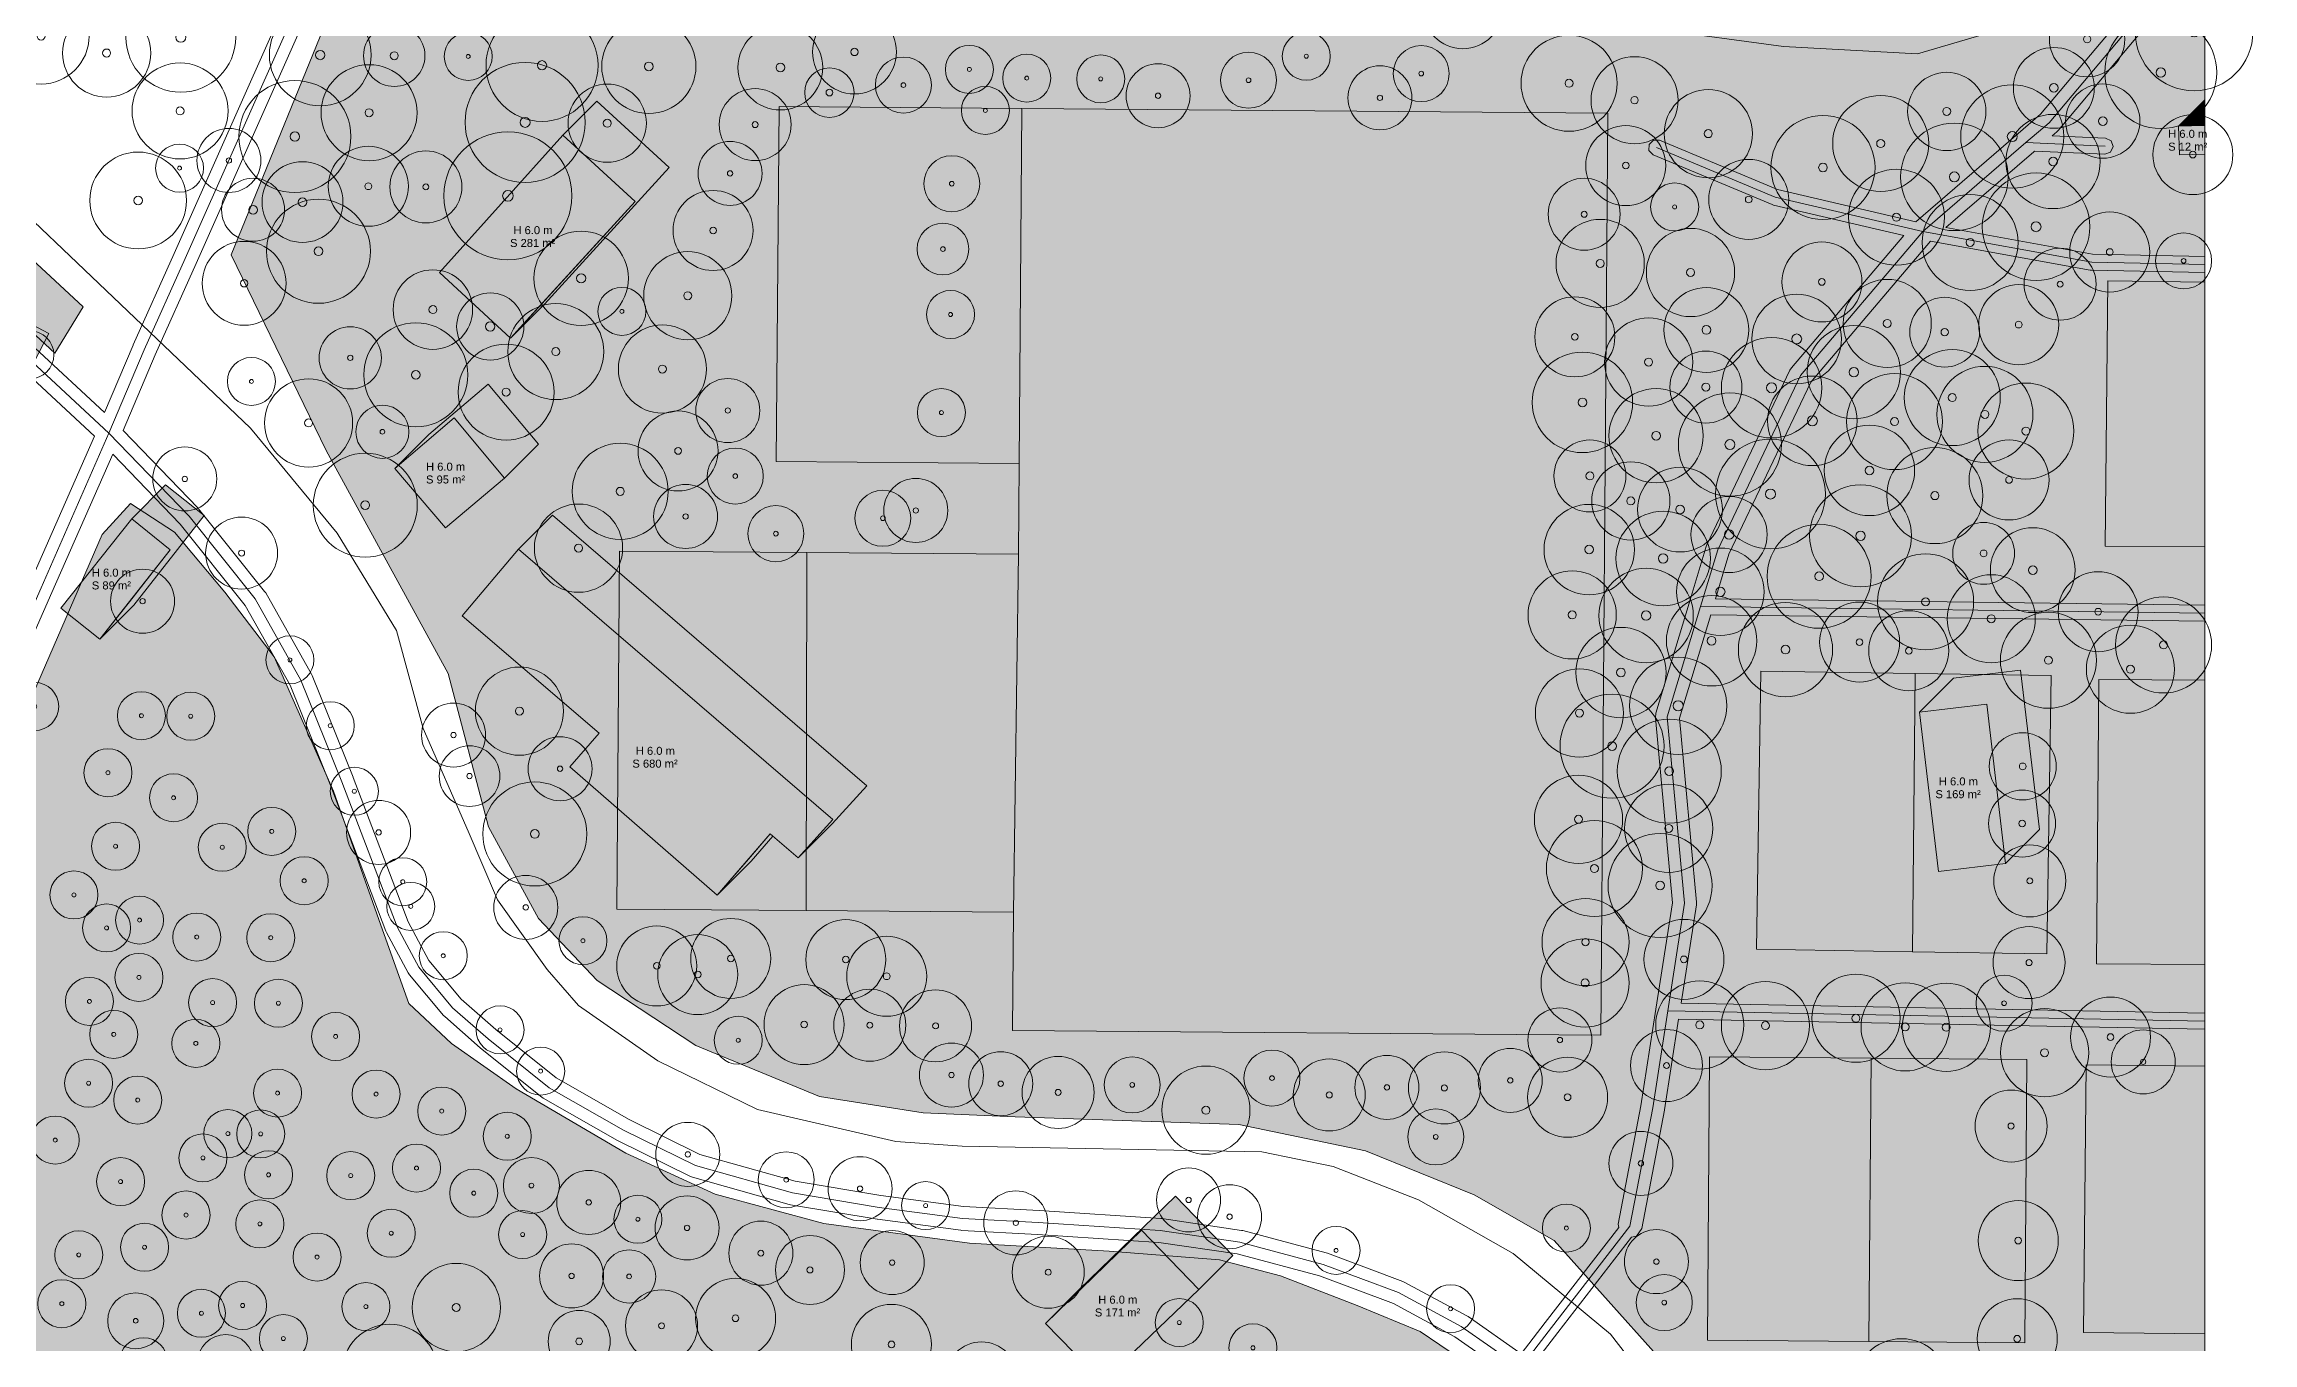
# Model space of a CAD drawing. Header units: metres. Extents: x -6 to 971, y -3 to 1031.
# Drawn here: x 694.7 to 970.8, y 465.8 to 628.1 of the extents above; entities that cross this region are included whole.
import ezdxf

# ---------------------------------------------------------------- set-up
doc = ezdxf.new("R2010")
doc.units = ezdxf.units.M
doc.header["$MEASUREMENT"] = 0
for name, color, linetype, lineweight, true_color in [('TPX_BUILDING_AREAS_TEXT', 7, 'CONTINUOUS', 0, 0x000000), ('TPX_BUILDING_HEIGHTS_TEXT', 7, 'CONTINUOUS', 0, 0x000000), ('TPX_BUILDINGS', 7, 'CONTINUOUS', 0, 0x000000), ('TPX_BUILDINGS_HATCH', 7, 'CONTINUOUS', 0, 0xf0f0f0), ('TPX_BUILDINGS_SHADOWS_HATCH', 7, 'CONTINUOUS', 0, 0x000000), ('TPX_BUILDINGS_SHADOWS_OUTLINES', 7, 'CONTINUOUS', 0, 0x000000), ('TPX_FRAME_PROJECT', 7, 'CONTINUOUS', 0, 0x000000), ('TPX_ROADS_AXES', 7, 'CONTINUOUS', 0, 0x323232), ('TPX_ROADS_CONTOURS', 7, 'CONTINUOUS', 0, 0x646464), ('TPX_VEGETATION_GREEN_SPACES', 7, 'CONTINUOUS', 0, 0x58ba48), ('TPX_VEGETATION_GREEN_SPACES_HATCH', 7, 'CONTINUOUS', 0, 0x58ba48), ('TPX_VEGETATION_TREES_INDIVIDUAL', 7, 'CONTINUOUS', 0, 0x136734), ('TPX_WATERWAYS', 7, 'CONTINUOUS', 0, 0x7aafdf)]:
    doc.layers.add(name, color=color, linetype=linetype, lineweight=lineweight, true_color=true_color)
doc.styles.add('TPX_TEXTE', font='arial.ttf')

# ---------------------------------------------------------------- blocks, each defined once
blk = doc.blocks.new('TREETR004_CR045')
at = {"layer": 'TPX_VEGETATION_TREES_INDIVIDUAL'}
for radius in [4.5, 0.375]:
    blk.add_circle((0, 0, 0.04), radius, dxfattribs=at)
blk = doc.blocks.new('TREETR006_CR069')
at = {"layer": 'TPX_VEGETATION_TREES_INDIVIDUAL'}
for radius in [6.86, 0.625]:
    blk.add_circle((0, 0, 0.04), radius, dxfattribs=at)
blk = doc.blocks.new('TREETR004_CR050')
at = {"layer": 'TPX_VEGETATION_TREES_INDIVIDUAL'}
for radius in [5, 0.417]:
    blk.add_circle((0, 0, 0.04), radius, dxfattribs=at)
blk = doc.blocks.new('TREETR003_CR040')
at = {"layer": 'TPX_VEGETATION_TREES_INDIVIDUAL'}
for radius in [4, 0.333]:
    blk.add_circle((0, 0, 0.04), radius, dxfattribs=at)
blk = doc.blocks.new('TREETR004_CR031')
at = {"layer": 'TPX_VEGETATION_TREES_INDIVIDUAL'}
for radius in [3.09, 0.417]:
    blk.add_circle((0, 0, 0.04), radius, dxfattribs=at)
blk = doc.blocks.new('TREETR003_CR038')
at = {"layer": 'TPX_VEGETATION_TREES_INDIVIDUAL'}
for radius in [3.79, 0.333]:
    blk.add_circle((0, 0, 0.04), radius, dxfattribs=at)
blk = doc.blocks.new('TREETR005_CR044')
at = {"layer": 'TPX_VEGETATION_TREES_INDIVIDUAL'}
for radius in [4.36, 0.458]:
    blk.add_circle((0, 0, 0.04), radius, dxfattribs=at)
blk = doc.blocks.new('TREETR005_CR059')
at = {"layer": 'TPX_VEGETATION_TREES_INDIVIDUAL'}
for radius in [5.89, 0.542]:
    blk.add_circle((0, 0, 0.04), radius, dxfattribs=at)
blk = doc.blocks.new('TREETR005_CR053')
at = {"layer": 'TPX_VEGETATION_TREES_INDIVIDUAL'}
for radius in [5.3, 0.542]:
    blk.add_circle((0, 0, 0.04), radius, dxfattribs=at)
blk = doc.blocks.new('TREETR005_CR050')
at = {"layer": 'TPX_VEGETATION_TREES_INDIVIDUAL'}
for radius in [4.97, 0.5]:
    blk.add_circle((0, 0, 0.04), radius, dxfattribs=at)
blk = doc.blocks.new('TREETR005_CR054')
at = {"layer": 'TPX_VEGETATION_TREES_INDIVIDUAL'}
for radius in [5.44, 0.458]:
    blk.add_circle((0, 0, 0.04), radius, dxfattribs=at)
blk = doc.blocks.new('TREETR006_CR055')
at = {"layer": 'TPX_VEGETATION_TREES_INDIVIDUAL'}
for radius in [5.46, 0.583]:
    blk.add_circle((0, 0, 0.04), radius, dxfattribs=at)
blk = doc.blocks.new('TREETR004_CR042')
at = {"layer": 'TPX_VEGETATION_TREES_INDIVIDUAL'}
for radius in [4.19, 0.417]:
    blk.add_circle((0, 0, 0.04), radius, dxfattribs=at)
blk = doc.blocks.new('TREETR006_CR063')
at = {"layer": 'TPX_VEGETATION_TREES_INDIVIDUAL'}
for radius in [6.27, 0.625]:
    blk.add_circle((0, 0, 0.04), radius, dxfattribs=at)
blk = doc.blocks.new('TREETR007_CR080')
at = {"layer": 'TPX_VEGETATION_TREES_INDIVIDUAL'}
for radius in [8, 0.667]:
    blk.add_circle((0, 0, 0.04), radius, dxfattribs=at)
blk = doc.blocks.new('TREETR003_CR035')
at = {"layer": 'TPX_VEGETATION_TREES_INDIVIDUAL'}
for radius in [3.5, 0.292]:
    blk.add_circle((0, 0, 0.04), radius, dxfattribs=at)
blk = doc.blocks.new('TREETR006_CR070')
at = {"layer": 'TPX_VEGETATION_TREES_INDIVIDUAL'}
for radius in [7, 0.583]:
    blk.add_circle((0, 0, 0.04), radius, dxfattribs=at)
blk = doc.blocks.new('TREETR006_CR065')
at = {"layer": 'TPX_VEGETATION_TREES_INDIVIDUAL'}
for radius in [6.45, 0.625]:
    blk.add_circle((0, 0, 0.04), radius, dxfattribs=at)
blk = doc.blocks.new('TREETR005_CR039')
at = {"layer": 'TPX_VEGETATION_TREES_INDIVIDUAL'}
for radius in [3.94, 0.542]:
    blk.add_circle((0, 0, 0.04), radius, dxfattribs=at)
blk = doc.blocks.new('TREETR005_CR052')
at = {"layer": 'TPX_VEGETATION_TREES_INDIVIDUAL'}
for radius in [5.24, 0.458]:
    blk.add_circle((0, 0, 0.04), radius, dxfattribs=at)
blk = doc.blocks.new('TREETR004_CR040')
at = {"layer": 'TPX_VEGETATION_TREES_INDIVIDUAL'}
for radius in [4, 0.375]:
    blk.add_circle((0, 0, 0.04), radius, dxfattribs=at)
blk = doc.blocks.new('TREETR006_CR048')
at = {"layer": 'TPX_VEGETATION_TREES_INDIVIDUAL'}
for radius in [4.76, 0.583]:
    blk.add_circle((0, 0, 0.04), radius, dxfattribs=at)
blk = doc.blocks.new('TREETR005_CR065')
at = {"layer": 'TPX_VEGETATION_TREES_INDIVIDUAL'}
for radius in [6.5, 0.542]:
    blk.add_circle((0, 0, 0.04), radius, dxfattribs=at)
blk = doc.blocks.new('TREETR003_CR032')
at = {"layer": 'TPX_VEGETATION_TREES_INDIVIDUAL'}
for radius in [3.23, 0.292]:
    blk.add_circle((0, 0, 0.04), radius, dxfattribs=at)
blk = doc.blocks.new('TREETR003_CR039')
at = {"layer": 'TPX_VEGETATION_TREES_INDIVIDUAL'}
for radius in [3.89, 0.333]:
    blk.add_circle((0, 0, 0.04), radius, dxfattribs=at)
blk = doc.blocks.new('TREETR005_CR051')
at = {"layer": 'TPX_VEGETATION_TREES_INDIVIDUAL'}
for radius in [5.05, 0.542]:
    blk.add_circle((0, 0, 0.04), radius, dxfattribs=at)
blk = doc.blocks.new('TREETR004_CR039')
at = {"layer": 'TPX_VEGETATION_TREES_INDIVIDUAL'}
for radius in [3.87, 0.417]:
    blk.add_circle((0, 0, 0.04), radius, dxfattribs=at)
blk = doc.blocks.new('TREETR006_CR059')
at = {"layer": 'TPX_VEGETATION_TREES_INDIVIDUAL'}
for radius in [5.9, 0.583]:
    blk.add_circle((0, 0, 0.04), radius, dxfattribs=at)
blk = doc.blocks.new('TREETR005_CR063')
at = {"layer": 'TPX_VEGETATION_TREES_INDIVIDUAL'}
for radius in [6.28, 0.542]:
    blk.add_circle((0, 0, 0.04), radius, dxfattribs=at)
blk = doc.blocks.new('TREETR006_CR064')
at = {"layer": 'TPX_VEGETATION_TREES_INDIVIDUAL'}
for radius in [6.36, 0.583]:
    blk.add_circle((0, 0, 0.04), radius, dxfattribs=at)
blk = doc.blocks.new('TREETR005_CR060')
at = {"layer": 'TPX_VEGETATION_TREES_INDIVIDUAL'}
for radius in [6, 0.5]:
    blk.add_circle((0, 0, 0.04), radius, dxfattribs=at)
blk = doc.blocks.new('TREETR005_CR057')
at = {"layer": 'TPX_VEGETATION_TREES_INDIVIDUAL'}
for radius in [5.65, 0.542]:
    blk.add_circle((0, 0, 0.04), radius, dxfattribs=at)
blk = doc.blocks.new('TREETR003_CR030')
at = {"layer": 'TPX_VEGETATION_TREES_INDIVIDUAL'}
for radius in [3, 0.25]:
    blk.add_circle((0, 0, 0.04), radius, dxfattribs=at)
blk = doc.blocks.new('TREETR006_CR067')
at = {"layer": 'TPX_VEGETATION_TREES_INDIVIDUAL'}
for radius in [6.72, 0.625]:
    blk.add_circle((0, 0, 0.04), radius, dxfattribs=at)
blk = doc.blocks.new('TREETR005_CR055')
at = {"layer": 'TPX_VEGETATION_TREES_INDIVIDUAL'}
for radius in [5.51, 0.5]:
    blk.add_circle((0, 0, 0.04), radius, dxfattribs=at)
blk = doc.blocks.new('TREETR005_CR046')
at = {"layer": 'TPX_VEGETATION_TREES_INDIVIDUAL'}
for radius in [4.64, 0.542]:
    blk.add_circle((0, 0, 0.04), radius, dxfattribs=at)
blk = doc.blocks.new('TREETR006_CR074')
at = {"layer": 'TPX_VEGETATION_TREES_INDIVIDUAL'}
for radius in [7.35, 0.625]:
    blk.add_circle((0, 0, 0.04), radius, dxfattribs=at)
blk = doc.blocks.new('TREETR005_CR038')
at = {"layer": 'TPX_VEGETATION_TREES_INDIVIDUAL'}
for radius in [3.84, 0.5]:
    blk.add_circle((0, 0, 0.04), radius, dxfattribs=at)
blk = doc.blocks.new('TREETR003_CR033')
at = {"layer": 'TPX_VEGETATION_TREES_INDIVIDUAL'}
for radius in [3.32, 0.292]:
    blk.add_circle((0, 0, 0.04), radius, dxfattribs=at)
blk = doc.blocks.new('TREETR006_CR056')
at = {"layer": 'TPX_VEGETATION_TREES_INDIVIDUAL'}
for radius in [5.6, 0.625]:
    blk.add_circle((0, 0, 0.04), radius, dxfattribs=at)
blk = doc.blocks.new('TREETR005_CR045')
at = {"layer": 'TPX_VEGETATION_TREES_INDIVIDUAL'}
for radius in [4.5, 0.5]:
    blk.add_circle((0, 0, 0.04), radius, dxfattribs=at)
blk = doc.blocks.new('TREETR006_CR042')
at = {"layer": 'TPX_VEGETATION_TREES_INDIVIDUAL'}
for radius in [4.2, 0.583]:
    blk.add_circle((0, 0, 0.04), radius, dxfattribs=at)
blk = doc.blocks.new('TREETR006_CR058')
at = {"layer": 'TPX_VEGETATION_TREES_INDIVIDUAL'}
for radius in [5.83, 0.583]:
    blk.add_circle((0, 0, 0.04), radius, dxfattribs=at)
blk = doc.blocks.new('TREETR006_CR061')
at = {"layer": 'TPX_VEGETATION_TREES_INDIVIDUAL'}
for radius in [6.07, 0.625]:
    blk.add_circle((0, 0, 0.04), radius, dxfattribs=at)
blk = doc.blocks.new('TREETR006_CR075')
at = {"layer": 'TPX_VEGETATION_TREES_INDIVIDUAL'}
for radius in [7.5, 0.625]:
    blk.add_circle((0, 0, 0.04), radius, dxfattribs=at)
blk = doc.blocks.new('TREETR004_CR043')
at = {"layer": 'TPX_VEGETATION_TREES_INDIVIDUAL'}
for radius in [4.3, 0.375]:
    blk.add_circle((0, 0, 0.04), radius, dxfattribs=at)
blk = doc.blocks.new('TREETR005_CR047')
at = {"layer": 'TPX_VEGETATION_TREES_INDIVIDUAL'}
for radius in [4.71, 0.458]:
    blk.add_circle((0, 0, 0.04), radius, dxfattribs=at)
blk = doc.blocks.new('TREETR005_CR061')
at = {"layer": 'TPX_VEGETATION_TREES_INDIVIDUAL'}
for radius in [6.05, 0.542]:
    blk.add_circle((0, 0, 0.04), radius, dxfattribs=at)
blk = doc.blocks.new('TREETR005_CR049')
at = {"layer": 'TPX_VEGETATION_TREES_INDIVIDUAL'}
for radius in [4.89, 0.5]:
    blk.add_circle((0, 0, 0.04), radius, dxfattribs=at)

msp = doc.modelspace()

# ---------------------------------------------------------------- hatches: boundary and pattern name
at = {"layer": 'TPX_BUILDINGS_HATCH'}
for points in [[(759.52, 616.74), (744.12, 599.54), (752.99, 591.36), (768.59, 608.45), (759.52, 616.74)], [(964.78, 617.92), (961.48, 617.83), (961.58, 614.25), (964.78, 614.33), (964.78, 617.92)], [(745.95, 581.38), (738.55, 575.05), (744.87, 567.64), (752.26, 573.86), (745.95, 581.38)], [(705.64, 568.79), (696.77, 557.59), (701.68, 553.72), (710.46, 564.92), (705.64, 568.79)], [(753.98, 565), (746.95, 556.67), (764.06, 541.98), (760.4, 537.77), (778.82, 521.74), (785.46, 529.39), (788.95, 526.41), (793.29, 531.18), (753.98, 565)], [(937.5, 545.62), (929.12, 544.62), (931.48, 524.71), (939.86, 525.71), (937.5, 545.62)], [(831.85, 479.88), (819.84, 468.23), (827, 460.93), (839.01, 472.48), (831.85, 479.88)]]:
    msp.add_hatch(color=256, dxfattribs=at).paths.add_polyline_path(points)
at = {"layer": 'TPX_BUILDINGS_SHADOWS_HATCH'}
for points in [[(757.03, 595.79), (752.99, 591.36), (757.23, 595.61), (772.83, 612.69), (763.76, 620.98), (759.52, 616.74), (768.59, 608.45), (757.03, 595.79)], [(964.78, 621.14), (961.48, 617.83), (964.78, 617.92), (964.78, 621.14)], [(688.95, 595.27), (684.7, 591.03), (691.06, 587.71), (684.75, 575.63), (688.99, 579.87), (695.3, 591.95), (688.95, 595.27)], [(742.8, 579.3), (738.55, 575.05), (745.95, 581.38), (752.26, 573.86), (756.5, 578.1), (750.19, 585.62), (742.8, 579.3)], [(705.36, 558.41), (701.68, 553.72), (705.93, 557.97), (714.71, 569.17), (709.88, 573.04), (705.64, 568.79), (710.46, 564.92), (705.36, 558.41)], [(758.23, 569.24), (753.98, 565), (793.29, 531.18), (788.95, 526.41), (793.19, 530.66), (797.53, 535.42), (758.23, 569.24)], [(933.36, 548.86), (929.12, 544.62), (937.5, 545.62), (939.86, 525.71), (944.11, 529.95), (941.74, 549.86), (933.36, 548.86)], [(782.74, 526.26), (778.82, 521.74), (783.06, 525.99), (785.78, 529.12), (785.46, 529.39), (782.74, 526.26)], [(824.08, 472.47), (819.84, 468.23), (831.85, 479.88), (839.01, 472.48), (843.26, 476.72), (836.09, 484.13), (824.08, 472.47)]]:
    msp.add_hatch(color=256, dxfattribs=at).paths.add_polyline_path(points)
at = {"layer": 'TPX_VEGETATION_GREEN_SPACES_HATCH'}
h = msp.add_hatch(color=256, dxfattribs=at)
h.paths.add_polyline_path([(800.84, 804.75), (718.07, 601.77), (729.94, 577.31), (745.19, 549.45), (750.25, 530.28), (756.51, 518.82), (763.82, 511.06), (776.15, 502.97), (791.61, 496.59), (804.59, 494.54), (816.07, 494.02), (844.04, 493.08), (859.86, 489.78), (873.46, 484.31), (883.43, 478.59), (902.97, 456.75), (909.21, 445.14), (912.43, 435.93), (918.11, 411.61), (930.15, 391.51), (964.78, 393.09), (964.78, 402.06), (953.42, 401.99), (935.38, 401.89), (935.3, 414.92), (954.13, 415.02), (964.78, 415.07), (964.78, 439.71), (963.21, 439.73), (944.43, 439.97), (924.44, 440.23), (924.6, 452.73), (944.17, 452.48), (962.75, 452.25), (964.78, 452.22), (964.78, 466.93), (949.61, 467.07), (949.93, 500.54), (964.78, 500.39), (964.78, 513.06), (951.24, 513.16), (951.5, 548.71), (964.78, 548.61), (964.78, 565.3), (952.32, 565.37), (952.64, 598.52), (964.78, 598.36), (964.78, 656.57), (964.48, 650.55), (956.99, 640.17), (942.89, 631.01), (928.84, 626.88), (912.11, 627.81), (896.07, 629.96), (880.74, 638.16), (872.23, 649.11), (867.7, 664.25), (867.9, 767.26), (873.35, 766.63), (873.52, 784.63), (880.53, 785.73), (884.63, 790.33), (887.93, 794.4), (892.34, 797.56), (898.83, 801.71), (907.78, 805.84), (917.21, 807.56), (927.3, 807.93), (935.4, 805.67), (942.14, 802.09), (947.66, 798.01), (951.84, 793.96), (959.53, 784.2), (964.78, 774.65), (964.78, 969.11), (960.99, 972.53), (961.92, 1022.85), (957.31, 1022.85), (957.38, 1017.67), (941.38, 1009.21), (934.59, 1022.85), (929, 1022.85), (935.19, 1005.95), (942.71, 991.99), (951.99, 967.87), (957.82, 952.7), (961.54, 931.83), (962.35, 921.42), (963.65, 904.63), (961.28, 876.48), (960.03, 861.11), (959.45, 842.38), (958.53, 812.41), (800.84, 804.75)])
h.paths.add_polyline_path([(766.29, 519.99), (766.63, 564.73), (790.02, 564.55), (816.47, 564.36), (816.56, 575.68), (786.21, 575.92), (786.55, 620.29), (816.91, 620.06), (890.16, 619.49), (889.27, 504.24), (815.75, 504.82), (815.86, 519.61), (789.93, 519.81), (766.29, 519.99)], flags=16)
h.paths.add_polyline_path([(811.67, 672.43), (835.32, 672.46), (860.8, 672.5), (860.87, 630.36), (835.81, 630.32), (811.74, 630.27), (811.67, 672.43)], flags=16)
h.paths.add_polyline_path([(833.74, 723.22), (858.8, 723.31), (858.96, 686.05), (833.89, 685.96), (833.74, 723.22)], flags=16)
h.paths.add_polyline_path([(902.59, 466.12), (902.86, 501.53), (923.06, 501.37), (942.53, 501.22), (942.25, 465.8), (922.79, 465.95), (902.59, 466.12)], flags=16)
h.paths.add_polyline_path([(908.74, 514.98), (909.29, 549.74), (928.56, 549.45), (945.55, 549.19), (945.01, 514.41), (928.23, 514.67), (908.74, 514.98)], flags=16)
for points in [[(505.86, 875.32), (502.44, 869.2), (578.03, 809.79), (598.83, 793.17), (606.42, 785.57), (611.99, 777.6), (614.71, 771.09), (616.02, 764.07), (617.87, 746.15), (619, 733.85), (621.69, 727.39), (641.23, 689), (644.79, 678.68), (646.1, 671.83), (646.32, 665.83), (645.79, 657.94), (645.68, 648.08), (646.26, 642.78), (650.77, 635.68), (656.75, 627.15), (673.25, 610.65), (696.04, 589.47), (699.57, 595.26), (680.37, 613.07), (665.1, 628.96), (657.77, 642.98), (654.2, 653.33), (655.14, 667.5), (658.41, 677.65), (659.22, 687.25), (659.69, 694.28), (656.94, 704.53), (645.18, 713.21), (633.45, 724.98), (627.09, 740.16), (624.22, 756.17), (621.5, 773.43), (618.47, 783.81), (616.88, 787.36), (613.26, 792.97), (603.21, 802.47), (505.86, 875.32)], [(786.55, 620.29), (786.21, 575.92), (816.56, 575.68), (816.91, 620.06), (786.55, 620.29)], [(815.86, 519.61), (815.75, 504.82), (889.27, 504.24), (890.16, 619.49), (816.91, 620.06), (816.56, 575.68), (816.47, 564.36), (815.86, 519.61)], [(952.64, 598.52), (952.32, 565.37), (964.78, 565.3), (964.78, 598.36), (952.64, 598.52)], [(579.28, 100.82), (560.86, 3.47), (572.24, 0), (835.32, 0), (843.61, 42.18), (866.65, 128.06), (941.82, 330.11), (947.05, 342.39), (930.01, 361.35), (918.49, 376.39), (909.42, 388.64), (902.55, 404.03), (900.29, 414.66), (898.48, 427.53), (895.45, 438.15), (888.23, 449.36), (882.56, 456.1), (874.06, 462.2), (866.7, 467.23), (858.8, 470.47), (849.22, 474.15), (841.61, 476.16), (827.8, 477.23), (810.37, 478.26), (792.15, 480.71), (778.56, 484.36), (767.41, 489.49), (753.68, 497.52), (745.63, 503.22), (740.29, 508.21), (736.78, 517.99), (730.88, 534.74), (723.44, 551.53), (717.3, 559.62), (710.98, 567.1), (705.48, 570.68), (701.95, 566.81), (673.03, 500.26), (637.57, 424.2), (625.09, 399.92), (614.9, 384.61), (600.45, 367.16), (609.32, 365.78), (616.83, 367.92), (623.97, 368.96), (632.4, 363.36), (639.8, 358), (646.74, 357.99), (650.39, 358.16), (648.64, 343.2), (637.44, 318.75), (601, 177.65), (579.28, 100.82)], [(766.63, 564.73), (766.29, 519.99), (789.93, 519.81), (790.02, 564.55), (766.63, 564.73)], [(790.02, 564.55), (789.93, 519.81), (815.86, 519.61), (816.47, 564.36), (790.02, 564.55)], [(909.29, 549.74), (908.74, 514.98), (928.23, 514.67), (928.56, 549.45), (909.29, 549.74)], [(928.56, 549.45), (928.23, 514.67), (945.01, 514.41), (945.55, 549.19), (928.56, 549.45)], [(951.5, 548.71), (951.24, 513.16), (964.78, 513.06), (964.78, 548.61), (951.5, 548.71)], [(902.86, 501.53), (902.59, 466.12), (922.79, 465.95), (923.06, 501.37), (902.86, 501.53)], [(923.06, 501.37), (922.79, 465.95), (942.25, 465.8), (942.53, 501.22), (923.06, 501.37)], [(949.93, 500.54), (949.61, 467.07), (964.78, 466.93), (964.78, 500.39), (949.93, 500.54)]]:
    msp.add_hatch(color=256, dxfattribs=at).paths.add_polyline_path(points)
h = msp.add_hatch(color=256, dxfattribs=at)
h.paths.add_polyline_path([(867.9, 767.26), (867.7, 664.25), (872.23, 649.11), (880.74, 638.16), (896.07, 629.96), (912.11, 627.81), (928.84, 626.88), (942.89, 631.01), (956.99, 640.17), (964.48, 650.55), (964.78, 656.57), (964.78, 774.65), (959.53, 784.2), (951.84, 793.96), (947.66, 798.01), (942.14, 802.09), (935.4, 805.67), (927.3, 807.93), (917.21, 807.56), (907.78, 805.84), (898.83, 801.71), (892.34, 797.56), (887.93, 794.4), (884.63, 790.33), (880.53, 785.73), (873.52, 784.63), (873.35, 766.63), (867.9, 767.26)])
h.paths.add_polyline_path([(883.64, 666.19), (884.53, 759.51), (886.36, 766.83), (953.02, 766.19), (954.71, 759.43), (955.01, 665.21), (953.46, 658.19), (885.91, 657.94), (883.64, 666.19)], flags=16)

# ---------------------------------------------------------------- linework, layer by layer
at = {"layer": 'TPX_BUILDINGS', "elevation": 0.04}
for points in [[(759.52, 616.74), (744.12, 599.54), (752.99, 591.36), (768.59, 608.45)], [(964.78, 617.92), (961.48, 617.83), (961.58, 614.25), (964.78, 614.33)], [(745.95, 581.38), (738.55, 575.05), (744.87, 567.64), (752.26, 573.86)], [(705.64, 568.79), (696.77, 557.59), (701.68, 553.72), (710.46, 564.92)], [(753.98, 565), (746.95, 556.67), (764.06, 541.98), (760.4, 537.77), (778.82, 521.74), (785.46, 529.39), (788.95, 526.41), (793.29, 531.18)], [(937.5, 545.62), (929.12, 544.62), (931.48, 524.71), (939.86, 525.71)], [(831.85, 479.88), (819.84, 468.23), (827, 460.93), (839.01, 472.48)]]:
    msp.add_lwpolyline(points, close=True, dxfattribs=at)
at = {"layer": 'TPX_BUILDINGS_SHADOWS_OUTLINES', "elevation": 0.04}
for points in [[(757.03, 595.79), (752.99, 591.36), (757.23, 595.61), (772.83, 612.69), (763.76, 620.98), (759.52, 616.74), (768.59, 608.45)], [(964.78, 621.14), (961.48, 617.83), (964.78, 617.92)], [(688.95, 595.27), (684.7, 591.03), (691.06, 587.71), (684.75, 575.63), (688.99, 579.87), (695.3, 591.95)], [(742.8, 579.3), (738.55, 575.05), (745.95, 581.38), (752.26, 573.86), (756.5, 578.1), (750.19, 585.62)], [(705.36, 558.41), (701.68, 553.72), (705.93, 557.97), (714.71, 569.17), (709.88, 573.04), (705.64, 568.79), (710.46, 564.92)], [(758.23, 569.24), (753.98, 565), (793.29, 531.18), (788.95, 526.41), (793.19, 530.66), (797.53, 535.42)], [(933.36, 548.86), (929.12, 544.62), (937.5, 545.62), (939.86, 525.71), (944.11, 529.95), (941.74, 549.86)], [(782.74, 526.26), (778.82, 521.74), (783.06, 525.99), (785.78, 529.12), (785.46, 529.39)], [(824.08, 472.47), (819.84, 468.23), (831.85, 479.88), (839.01, 472.48), (843.26, 476.72), (836.09, 484.13)]]:
    msp.add_lwpolyline(points, close=True, dxfattribs=at)
at = {"layer": 'TPX_FRAME_PROJECT', "elevation": 0}
msp.add_lwpolyline([(0, 0), (964.78, 0), (964.78, 1022.85), (0, 1022.85)], close=True, dxfattribs=at)
at = {"layer": 'TPX_ROADS_AXES', "elevation": 0.03}
for points in [[(702.8, 579.49), (707.19, 589.88), (712.32, 601.31), (752.42, 691.47), (800.84, 804.75), (805.89, 832.5), (806.71, 837.57), (807.79, 844.23), (808.68, 855.97), (807.67, 874.84), (805.93, 896.62), (800.57, 920.69), (794.09, 942.73), (781.06, 972.14), (777.26, 980.7)], [(964.78, 641.4), (964.13, 640.68), (945.29, 618.27), (942.4, 615.79), (929.51, 604.68), (914.24, 586.69), (903.88, 564.88), (901.74, 557.8), (897.58, 544.03), (899.73, 520.75), (897.63, 507.27), (895.76, 495.16), (892.91, 480.36)], [(942.4, 615.79), (952.32, 615.35)], [(896.22, 615.18), (911.07, 608.97), (929.51, 604.68), (950.63, 600.83), (964.78, 600.55)], [(702.8, 579.49), (675.06, 605.23)], [(631.1, 419.88), (668.77, 502.04), (694.31, 560.16), (702.8, 579.49)], [(879.23, 462.67), (871.82, 467.84), (863.99, 472.07), (854.57, 475.6), (844.13, 478.37), (834.18, 479.84), (818.96, 480.85), (809.48, 481.35), (799.06, 482.72), (788.24, 484.53), (776.13, 487.94), (767.12, 492.39), (757.83, 497.67), (750.18, 503.79), (745.76, 507.68), (741.52, 512.74), (738.82, 517.79), (731.92, 535.91), (726.8, 548.63), (721.08, 558.77), (712.82, 569.1), (702.8, 579.49)], [(901.74, 557.8), (964.78, 557)], [(897.63, 507.27), (964.78, 505.99)], [(892.91, 480.36), (883.12, 467.71), (879.23, 462.67)]]:
    msp.add_lwpolyline(points, dxfattribs=at)
at = {"layer": 'TPX_ROADS_CONTOURS', "elevation": 0.03}
for points in [[(804.41, 832.76), (799.39, 805.19), (751.05, 692.07), (710.95, 601.92), (705.82, 590.5), (705.81, 590.47), (702.25, 582.05), (676.09, 606.32)], [(962.99, 641.65), (944.22, 619.33), (941.42, 616.92), (928.64, 605.91), (911.37, 609.92), (896.61, 616.11), (895.84, 616.11), (895.3, 615.57), (895.29, 614.8), (895.83, 614.26), (910.68, 608.05), (910.84, 607.99), (927.14, 604.2), (913.1, 587.66), (912.89, 587.34), (902.52, 565.52), (902.44, 565.31), (900.31, 558.24), (896.15, 544.47), (896.09, 543.9), (898.21, 520.79), (896.15, 507.5), (894.28, 495.42), (891.43, 480.64), (891.52, 480.2), (882.33, 468.33), (879.33, 464.44), (872.68, 469.07), (872.54, 469.16), (864.7, 473.39), (864.51, 473.48), (855.1, 477), (854.95, 477.05), (844.52, 479.82), (844.35, 479.85), (834.4, 481.32), (834.28, 481.34), (819.06, 482.35), (809.62, 482.84), (799.28, 484.21), (788.56, 486), (776.67, 489.35), (767.82, 493.72), (758.68, 498.91), (751.14, 504.94), (746.84, 508.73), (742.77, 513.59), (740.19, 518.41), (733.32, 536.45), (733.31, 536.47), (728.2, 549.19), (728.11, 549.37), (722.39, 559.51), (722.25, 559.71), (713.99, 570.04), (713.9, 570.14), (704.57, 579.82), (708.56, 589.28), (713.69, 600.7), (753.79, 690.86)], [(880.98, 463.3), (883.91, 467.1), (893.11, 478.98), (893.75, 479.11), (894.38, 480.07), (897.23, 494.88), (897.24, 494.93), (898.99, 506.24), (964.76, 504.99), (964.78, 505), (964.78, 506.99), (899.3, 508.24), (901.21, 520.52), (901.22, 520.88), (899.1, 543.88), (903, 556.79), (964.77, 556), (964.78, 556), (964.78, 558), (903.61, 558.78), (905.28, 564.34), (915.51, 585.87), (930.47, 603.49), (950.45, 599.85), (950.61, 599.83), (964.76, 599.55), (964.78, 599.56), (964.78, 601.55), (950.73, 601.83), (932.38, 605.17), (943.38, 614.65), (943.48, 614.74), (952.28, 614.35), (952.99, 614.61), (953.32, 615.3), (953.06, 616.02), (952.36, 616.35), (945.69, 616.64), (946.27, 617.14), (946.44, 617.31), (964.78, 639.12)], [(674.04, 604.13), (701, 579.12), (693.29, 561.57)], [(670.14, 501.44), (695.68, 559.55), (703.27, 576.84), (711.69, 568.11), (719.83, 557.93), (725.45, 547.98), (730.52, 535.37), (737.42, 517.26), (737.5, 517.08), (740.2, 512.04), (740.37, 511.78), (744.61, 506.72), (744.77, 506.56), (749.18, 502.67), (749.24, 502.62), (756.9, 496.5), (757.09, 496.36), (766.38, 491.09), (766.45, 491.05), (775.47, 486.6), (775.72, 486.5), (787.83, 483.09), (787.99, 483.05), (798.81, 481.24), (798.86, 481.24), (809.28, 479.86), (809.4, 479.85), (818.87, 479.35), (834.02, 478.35), (843.83, 476.9), (854.11, 474.17), (863.36, 470.71), (871.04, 466.56), (878.37, 461.44)]]:
    msp.add_lwpolyline(points, dxfattribs=at)
at = {"layer": 'TPX_VEGETATION_GREEN_SPACES', "elevation": 0}
for points in [[(958.53, 812.41), (800.84, 804.75), (718.07, 601.77), (729.94, 577.31), (745.19, 549.45), (750.25, 530.28), (756.51, 518.82), (763.82, 511.06), (776.15, 502.97), (791.61, 496.59), (804.59, 494.54), (816.07, 494.02), (844.04, 493.08), (859.86, 489.78), (873.46, 484.31), (883.43, 478.59), (902.97, 456.75)], [(964.78, 452.22), (964.78, 466.93), (949.61, 467.07), (949.93, 500.54), (964.78, 500.39), (964.78, 513.06), (951.24, 513.16), (951.5, 548.71), (964.78, 548.61), (964.78, 565.3), (952.32, 565.37), (952.64, 598.52), (964.78, 598.36), (964.78, 656.57)], [(896.07, 629.96), (912.11, 627.81), (928.84, 626.88), (942.89, 631.01)], [(942.89, 631.01), (928.84, 626.88), (912.11, 627.81), (896.07, 629.96)], [(673.25, 610.65), (696.04, 589.47), (699.57, 595.26), (680.37, 613.07)], [(874.06, 462.2), (866.7, 467.23), (858.8, 470.47), (849.22, 474.15), (841.61, 476.16), (827.8, 477.23), (810.37, 478.26), (792.15, 480.71), (778.56, 484.36), (767.41, 489.49), (753.68, 497.52), (745.63, 503.22), (740.29, 508.21), (736.78, 517.99), (730.88, 534.74), (723.44, 551.53), (717.3, 559.62), (710.98, 567.1), (705.48, 570.68), (701.95, 566.81), (673.03, 500.26), (637.57, 424.2)]]:
    msp.add_lwpolyline(points, dxfattribs=at)
for points in [[(766.29, 519.99), (766.63, 564.73), (790.02, 564.55), (816.47, 564.36), (816.56, 575.68), (786.21, 575.92), (786.55, 620.29), (816.91, 620.06), (890.16, 619.49), (889.27, 504.24), (815.75, 504.82), (815.86, 519.61), (789.93, 519.81)], [(786.55, 620.29), (786.21, 575.92), (816.56, 575.68), (816.91, 620.06)], [(815.86, 519.61), (815.75, 504.82), (889.27, 504.24), (890.16, 619.49), (816.91, 620.06), (816.56, 575.68), (816.47, 564.36)], [(952.64, 598.52), (952.32, 565.37), (964.78, 565.3), (964.78, 598.36)], [(766.63, 564.73), (766.29, 519.99), (789.93, 519.81), (790.02, 564.55)], [(790.02, 564.55), (789.93, 519.81), (815.86, 519.61), (816.47, 564.36)], [(909.29, 549.74), (908.74, 514.98), (928.23, 514.67), (928.56, 549.45)], [(908.74, 514.98), (909.29, 549.74), (928.56, 549.45), (945.55, 549.19), (945.01, 514.41), (928.23, 514.67)], [(928.56, 549.45), (928.23, 514.67), (945.01, 514.41), (945.55, 549.19)], [(951.5, 548.71), (951.24, 513.16), (964.78, 513.06), (964.78, 548.61)], [(902.86, 501.53), (902.59, 466.12), (922.79, 465.95), (923.06, 501.37)], [(902.59, 466.12), (902.86, 501.53), (923.06, 501.37), (942.53, 501.22), (942.25, 465.8), (922.79, 465.95)], [(923.06, 501.37), (922.79, 465.95), (942.25, 465.8), (942.53, 501.22)], [(949.93, 500.54), (949.61, 467.07), (964.78, 466.93), (964.78, 500.39)]]:
    msp.add_lwpolyline(points, close=True, dxfattribs=at)
at = {"layer": 'TPX_WATERWAYS', "elevation": 0.01}
msp.add_lwpolyline([(670.82, 627.44), (720.48, 580.09), (731.33, 566.97), (738.74, 554.83), (742.08, 542.57), (747.71, 529.75), (751.35, 521.17), (757.59, 512.45), (761.5, 507.96), (771.41, 501.05), (783.87, 494.97), (801.14, 490.96), (809.44, 490.37), (846.89, 489.67), (855.8, 487.85), (866.49, 483.68), (878.33, 476.96), (890.48, 466.86), (899.07, 455.78)], dxfattribs=at)

# ---------------------------------------------------------------- block references
at = {"layer": 'TPX_VEGETATION_TREES_INDIVIDUAL'}
for name, p in [('TREETR005_CR060', (694.32, 629.11, 0.04)), ('TREETR006_CR069', (711.78, 628.95, 0.04)), ('TREETR004_CR050', (872.03, 632.53, 0.04)), ('TREETR006_CR074', (963.42, 629.62, 0.04)), ('TREETR005_CR055', (702.51, 626.99, 0.04)), ('TREETR006_CR064', (729.21, 626.74, 0.04)), ('TREETR006_CR070', (756.93, 625.45, 0.04)), ('TREETR005_CR052', (795.98, 627.12, 0.04)), ('TREETR005_CR047', (950.05, 628.72, 0.04)), ('TREETR005_CR038', (738.46, 626.65, 0.04)), ('TREETR003_CR030', (747.7, 626.56, 0.04)), ('TREETR005_CR059', (770.28, 625.32, 0.04)), ('TREETR005_CR053', (786.72, 625.17, 0.04)), ('TREETR003_CR030', (852.46, 626.59, 0.04)), ('TREETR006_CR070', (959.26, 624.55, 0.04)), ('TREETR003_CR030', (810.34, 624.94, 0.04)), ('TREETR003_CR030', (817.52, 623.85, 0.04)), ('TREETR003_CR030', (826.76, 623.76, 0.04)), ('TREETR003_CR035', (845.24, 623.59, 0.04)), ('TREETR003_CR035', (866.82, 624.41, 0.04)), ('TREETR005_CR060', (885.3, 623.21, 0.04)), ('TREETR005_CR051', (945.89, 622.63, 0.04)), ('TREETR005_CR060', (711.69, 619.75, 0.04)), ('TREETR005_CR060', (735.31, 619.53, 0.04)), ('TREETR006_CR075', (754.81, 618.32, 0.04)), ('TREETR004_CR031', (792.85, 622.04, 0.04)), ('TREETR003_CR035', (802.1, 622.98, 0.04)), ('TREETR003_CR040', (833.93, 621.65, 0.04)), ('TREETR003_CR040', (861.66, 621.39, 0.04)), ('TREETR005_CR054', (893.49, 621.09, 0.04)), ('TREETR005_CR049', (932.51, 619.69, 0.04)), ('TREETR006_CR070', (726.04, 616.55, 0.04)), ('TREETR005_CR049', (765.08, 618.22, 0.04)), ('TREETR004_CR045', (783.57, 618.04, 0.04)), ('TREETR003_CR030', (812.34, 619.81, 0.04)), ('TREETR005_CR055', (902.7, 616.91, 0.04)), ('TREETR005_CR060', (924.25, 615.68, 0.04)), ('TREETR006_CR065', (940.7, 616.55, 0.04)), ('TREETR005_CR046', (952.01, 618.48, 0.04)), ('TREETR005_CR065', (917.04, 612.69, 0.04)), ('TREETR005_CR059', (945.8, 613.43, 0.04)), ('TREETR004_CR050', (963.27, 614.29, 0.04)), ('TREETR003_CR040', (717.79, 613.56, 0.04)), ('TREETR007_CR080', (752.67, 609.14, 0.04)), ('TREETR003_CR040', (780.43, 611.94, 0.04)), ('TREETR004_CR050', (892.39, 612.92, 0.04)), ('TREETR006_CR067', (933.46, 611.51, 0.04)), ('TREETR005_CR061', (706.45, 608.56, 0.04)), ('TREETR003_CR030', (711.62, 612.6, 0.04)), ('TREETR005_CR051', (726.99, 608.36, 0.04)), ('TREETR004_CR050', (735.22, 610.33, 0.04)), ('TREETR004_CR045', (742.41, 610.26, 0.04)), ('TREETR003_CR035', (808.15, 610.66, 0.04)), ('TREETR004_CR050', (907.75, 608.69, 0.04)), ('TREETR005_CR039', (720.81, 607.4, 0.04)), ('TREETR004_CR045', (887.19, 606.84, 0.04)), ('TREETR003_CR030', (898.5, 607.75, 0.04)), ('TREETR005_CR060', (926.22, 606.47, 0.04)), ('TREETR006_CR067', (943.67, 605.28, 0.04)), ('TREETR005_CR065', (728.98, 602.21, 0.04)), ('TREETR004_CR050', (778.31, 604.81, 0.04)), ('TREETR005_CR060', (935.43, 603.31, 0.04)), ('TREETR006_CR059', (761.82, 598.83, 0.04)), ('TREETR003_CR032', (807.04, 602.49, 0.04)), ('TREETR005_CR055', (889.19, 600.69, 0.04)), ('TREETR005_CR055', (900.48, 599.56, 0.04)), ('TREETR004_CR050', (952.88, 602.12, 0.04)), ('TREETR005_CR052', (719.7, 598.21, 0.04)), ('TREETR005_CR055', (775.15, 596.66, 0.04)), ('TREETR004_CR050', (916.9, 598.38, 0.04)), ('TREETR004_CR045', (946.68, 598.1, 0.04)), ('TREETR003_CR035', (962.12, 601.01, 0.04)), ('TREETR005_CR050', (743.29, 594.92, 0.04)), ('TREETR006_CR042', (750.46, 592.81, 0.04)), ('TREETR003_CR030', (766.91, 594.7, 0.04)), ('TREETR003_CR030', (807.99, 594.31, 0.04)), ('TREETR004_CR050', (886.02, 591.52, 0.04)), ('TREETR005_CR053', (902.46, 592.38, 0.04)), ('TREETR006_CR056', (913.75, 591.25, 0.04)), ('TREETR005_CR055', (925.07, 593.19, 0.04)), ('TREETR005_CR044', (932.25, 592.1, 0.04)), ('TREETR004_CR050', (941.5, 593.04, 0.04)), ('TREETR005_CR060', (758.65, 589.67, 0.04)), ('TREETR005_CR055', (895.24, 588.37, 0.04)), ('TREETR003_CR030', (692.91, 589.27, 0.04)), ('TREETR003_CR039', (732.96, 588.89, 0.04)), ('TREETR005_CR065', (741.16, 586.77, 0.04)), ('TREETR005_CR055', (771.98, 587.49, 0.04)), ('TREETR006_CR063', (910.61, 585.15, 0.04)), ('TREETR006_CR058', (920.9, 587.1, 0.04)), ('TREETR003_CR030', (720.61, 585.94, 0.04)), ('TREETR005_CR060', (752.44, 584.61, 0.04)), ('TREETR005_CR063', (886.97, 583.33, 0.04)), ('TREETR005_CR045', (902.4, 585.23, 0.04)), ('TREETR005_CR060', (933.2, 583.92, 0.04)), ('TREETR005_CR055', (727.75, 580.76, 0.04)), ('TREETR003_CR040', (780.15, 582.31, 0.04)), ('TREETR006_CR056', (915.71, 581.02, 0.04)), ('TREETR005_CR060', (925.98, 580.92, 0.04)), ('TREETR005_CR060', (937.28, 581.83, 0.04)), ('TREETR005_CR060', (942.4, 579.74, 0.04)), ('TREETR003_CR033', (736.98, 579.65, 0.04)), ('TREETR003_CR030', (806.85, 582.05, 0.04)), ('TREETR005_CR059', (896.18, 579.16, 0.04)), ('TREETR006_CR065', (905.41, 578.05, 0.04)), ('TREETR004_CR050', (773.93, 577.26, 0.04)), ('TREETR005_CR057', (922.84, 574.82, 0.04)), ('TREETR003_CR040', (712.28, 573.76, 0.04)), ('TREETR005_CR065', (734.84, 570.47, 0.04)), ('TREETR005_CR060', (766.7, 572.21, 0.04)), ('TREETR003_CR035', (781.09, 574.12, 0.04)), ('TREETR005_CR045', (887.91, 574.13, 0.04)), ('TREETR006_CR069', (910.48, 571.87, 0.04)), ('TREETR005_CR060', (931.02, 571.67, 0.04)), ('TREETR004_CR050', (940.29, 573.63, 0.04)), ('TREETR005_CR049', (893.02, 571.01, 0.04)), ('TREETR005_CR053', (899.17, 569.93, 0.04)), ('TREETR003_CR040', (774.88, 569.07, 0.04)), ('TREETR003_CR035', (799.53, 568.84, 0.04)), ('TREETR003_CR040', (803.65, 569.82, 0.04)), ('TREETR006_CR048', (905.3, 566.81, 0.04)), ('TREETR006_CR064', (921.73, 566.65, 0.04)), ('TREETR004_CR045', (719.38, 564.49, 0.04)), ('TREETR005_CR055', (761.49, 565.11, 0.04)), ('TREETR003_CR035', (786.16, 566.92, 0.04)), ('TREETR005_CR057', (887.82, 564.93, 0.04)), ('TREETR006_CR059', (897.06, 563.82, 0.04)), ('TREETR005_CR065', (916.55, 561.59, 0.04)), ('TREETR004_CR039', (937.12, 564.46, 0.04)), ('TREETR005_CR053', (943.26, 562.36, 0.04)), ('TREETR006_CR055', (904.21, 559.66, 0.04)), ('TREETR005_CR060', (929.87, 558.4, 0.04)), ('TREETR003_CR040', (707, 558.48, 0.04)), ('TREETR005_CR055', (885.69, 556.77, 0.04)), ('TREETR006_CR059', (894.93, 556.69, 0.04)), ('TREETR005_CR055', (938.07, 556.28, 0.04)), ('TREETR004_CR050', (951.43, 557.17, 0.04)), ('TREETR005_CR057', (903.12, 553.54, 0.04)), ('TREETR005_CR059', (912.35, 552.43, 0.04)), ('TREETR004_CR050', (921.61, 553.37, 0.04)), ('TREETR005_CR060', (959.61, 553.01, 0.04)), ('TREETR005_CR057', (891.79, 549.56, 0.04)), ('TREETR004_CR050', (927.76, 552.29, 0.04)), ('TREETR005_CR060', (945.21, 551.1, 0.04)), ('TREETR005_CR055', (955.47, 549.98, 0.04)), ('TREETR003_CR030', (725.41, 551.15, 0.04)), ('TREETR005_CR055', (754.11, 544.74, 0.04)), ('TREETR005_CR055', (886.6, 544.5, 0.04)), ('TREETR006_CR061', (898.94, 545.41, 0.04)), ('TREETR003_CR030', (693.52, 545.32, 0.04)), ('TREETR003_CR030', (706.86, 544.17, 0.04)), ('TREETR003_CR030', (713.02, 544.11, 0.04)), ('TREETR005_CR065', (890.67, 540.37, 0.04)), ('TREETR003_CR030', (730.47, 542.92, 0.04)), ('TREETR003_CR040', (745.87, 541.75, 0.04)), ('TREETR003_CR040', (759.18, 537.54, 0.04)), ('TREETR005_CR065', (897.83, 537.24, 0.04)), ('TREETR004_CR042', (942, 537.84, 0.04)), ('TREETR003_CR030', (702.68, 537.05, 0.04)), ('TREETR003_CR038', (747.87, 536.62, 0.04)), ('TREETR003_CR030', (710.87, 533.91, 0.04)), ('TREETR003_CR030', (733.47, 534.72, 0.04)), ('TREETR005_CR065', (756.02, 529.39, 0.04)), ('TREETR005_CR055', (886.48, 531.22, 0.04)), ('TREETR005_CR055', (897.76, 530.09, 0.04)), ('TREETR003_CR040', (736.51, 529.58, 0.04)), ('TREETR004_CR042', (941.93, 530.69, 0.04)), ('TREETR003_CR030', (703.62, 527.85, 0.04)), ('TREETR003_CR030', (716.97, 527.72, 0.04)), ('TREETR003_CR030', (723.15, 529.71, 0.04)), ('TREETR005_CR060', (888.47, 525.07, 0.04)), ('TREETR005_CR065', (896.67, 522.94, 0.04)), ('TREETR004_CR045', (942.89, 523.53, 0.04)), ('TREETR003_CR030', (698.43, 521.77, 0.04)), ('TREETR003_CR030', (727.2, 523.54, 0.04)), ('TREETR003_CR030', (739.53, 523.42, 0.04)), ('TREETR003_CR030', (740.53, 520.34, 0.04)), ('TREETR003_CR040', (754.9, 520.21, 0.04)), ('TREETR003_CR030', (702.5, 517.64, 0.04)), ('TREETR003_CR030', (706.62, 518.62, 0.04)), ('TREETR003_CR030', (713.78, 516.51, 0.04)), ('TREETR003_CR030', (723.03, 516.42, 0.04)), ('TREETR003_CR030', (762.05, 516.05, 0.04)), ('TREETR005_CR054', (887.36, 515.88, 0.04)), ('TREETR003_CR030', (744.58, 514.17, 0.04)), ('TREETR004_CR050', (771.27, 512.9, 0.04)), ('TREETR004_CR050', (776.39, 511.82, 0.04)), ('TREETR004_CR050', (780.52, 513.83, 0.04)), ('TREETR004_CR050', (794.9, 513.69, 0.04)), ('TREETR004_CR050', (800.01, 511.6, 0.04)), ('TREETR005_CR055', (887.31, 510.77, 0.04)), ('TREETR004_CR050', (899.66, 513.72, 0.04)), ('TREETR004_CR045', (942.79, 513.31, 0.04)), ('TREETR003_CR030', (706.55, 511.47, 0.04)), ('TREETR003_CR030', (700.36, 508.46, 0.04)), ('TREETR003_CR030', (715.76, 508.31, 0.04)), ('TREETR003_CR030', (723.98, 508.24, 0.04)), ('TREETR005_CR055', (901.64, 505.52, 0.04)), ('TREETR005_CR055', (909.85, 505.44, 0.04)), ('TREETR005_CR055', (921.16, 506.36, 0.04)), ('TREETR005_CR055', (927.31, 505.28, 0.04)), ('TREETR005_CR055', (932.45, 505.23, 0.04)), ('TREETR003_CR035', (939.67, 508.23, 0.04)), ('TREETR004_CR050', (789.69, 505.57, 0.04)), ('TREETR004_CR045', (797.9, 505.49, 0.04)), ('TREETR004_CR045', (806.12, 505.41, 0.04)), ('TREETR004_CR050', (952.98, 504.01, 0.04)), ('TREETR003_CR030', (703.4, 504.34, 0.04)), ('TREETR003_CR030', (713.66, 503.22, 0.04)), ('TREETR003_CR030', (731.13, 504.08, 0.04)), ('TREETR003_CR030', (751.68, 504.91, 0.04)), ('TREETR003_CR030', (781.45, 503.6, 0.04)), ('TREETR003_CR040', (884.16, 503.64, 0.04)), ('TREETR005_CR055', (944.74, 502.05, 0.04)), ('TREETR003_CR030', (756.76, 499.75, 0.04)), ('TREETR003_CR040', (808.11, 499.26, 0.04)), ('TREETR003_CR040', (877.95, 498.59, 0.04)), ('TREETR004_CR045', (897.48, 500.45, 0.04)), ('TREETR003_CR040', (957.06, 500.91, 0.04)), ('TREETR003_CR030', (700.26, 498.24, 0.04)), ('TREETR003_CR030', (723.87, 497, 0.04)), ('TREETR003_CR030', (736.19, 496.88, 0.04)), ('TREETR003_CR040', (814.26, 498.18, 0.04)), ('TREETR004_CR045', (821.44, 497.09, 0.04)), ('TREETR003_CR035', (830.7, 498.02, 0.04)), ('TREETR005_CR055', (839.91, 494.87, 0.04)), ('TREETR003_CR035', (848.17, 498.88, 0.04)), ('TREETR004_CR045', (855.33, 496.77, 0.04)), ('TREETR003_CR040', (862.53, 497.72, 0.04)), ('TREETR004_CR045', (869.72, 497.65, 0.04)), ('TREETR004_CR050', (885.12, 496.48, 0.04)), ('TREETR003_CR030', (706.4, 496.14, 0.04)), ('TREETR003_CR030', (744.39, 494.76, 0.04)), ('TREETR004_CR045', (940.55, 492.89, 0.04)), ('TREETR003_CR030', (717.66, 491.94, 0.04)), ('TREETR003_CR030', (721.77, 491.91, 0.04)), ('TREETR003_CR030', (752.58, 491.61, 0.04)), ('TREETR003_CR035', (868.64, 491.53, 0.04)), ('TREETR003_CR030', (696.08, 491.13, 0.04)), ('TREETR003_CR030', (714.55, 488.91, 0.04)), ('TREETR003_CR040', (775.15, 489.35, 0.04)), ('TREETR003_CR040', (894.28, 488.22, 0.04)), ('TREETR003_CR030', (704.25, 485.94, 0.04)), ('TREETR003_CR030', (722.75, 486.79, 0.04)), ('TREETR003_CR030', (733.02, 486.69, 0.04)), ('TREETR003_CR030', (741.24, 487.63, 0.04)), ('TREETR003_CR035', (755.6, 485.45, 0.04)), ('TREETR003_CR035', (787.45, 486.17, 0.04)), ('TREETR003_CR040', (796.68, 485.06, 0.04)), ('TREETR003_CR030', (748.4, 484.5, 0.04)), ('TREETR003_CR040', (762.77, 483.34, 0.04)), ('TREETR003_CR030', (804.88, 482.94, 0.04)), ('TREETR003_CR040', (837.75, 483.65, 0.04)), ('TREETR003_CR030', (712.43, 481.77, 0.04)), ('TREETR003_CR030', (721.66, 480.66, 0.04)), ('TREETR003_CR030', (768.91, 481.24, 0.04)), ('TREETR003_CR040', (775.06, 480.16, 0.04)), ('TREETR003_CR040', (816.15, 480.79, 0.04)), ('TREETR003_CR040', (842.87, 481.55, 0.04)), ('TREETR003_CR030', (884.96, 480.13, 0.04)), ('TREETR004_CR050', (941.44, 478.57, 0.04)), ('TREETR003_CR030', (707.25, 477.74, 0.04)), ('TREETR003_CR030', (738.08, 479.49, 0.04)), ('TREETR003_CR030', (754.51, 479.33, 0.04)), ('TREETR004_CR040', (784.28, 477, 0.04)), ('TREETR003_CR030', (699.03, 476.79, 0.04)), ('TREETR003_CR030', (728.81, 476.51, 0.04)), ('TREETR003_CR040', (760.63, 474.16, 0.04)), ('TREETR004_CR043', (790.42, 474.9, 0.04)), ('TREETR003_CR040', (800.7, 475.82, 0.04)), ('TREETR004_CR045', (820.2, 474.62, 0.04)), ('TREETR003_CR030', (856.18, 477.34, 0.04)), ('TREETR003_CR040', (896.22, 475.94, 0.04)), ('TREETR005_CR055', (746.21, 470.21, 0.04)), ('TREETR003_CR033', (767.82, 474.09, 0.04)), ('TREETR003_CR030', (696.91, 470.68, 0.04)), ('TREETR003_CR030', (714.36, 469.49, 0.04)), ('TREETR003_CR030', (719.51, 470.46, 0.04)), ('TREETR003_CR030', (734.91, 470.32, 0.04)), ('TREETR004_CR045', (771.87, 467.92, 0.04)), ('TREETR004_CR050', (781.12, 468.86, 0.04)), ('TREETR003_CR030', (870.49, 470.05, 0.04)), ('TREETR003_CR035', (897.2, 470.82, 0.04)), ('TREETR003_CR035', (706.14, 468.55, 0.04)), ('TREETR003_CR030', (724.6, 466.33, 0.04)), ('TREETR004_CR039', (761.58, 465.98, 0.04)), ('TREETR004_CR050', (800.6, 465.6, 0.04)), ('TREETR003_CR030', (836.58, 468.33, 0.04)), ('TREETR004_CR050', (941.32, 466.31, 0.04)), ('TREETR003_CR035', (717.39, 463.33, 0.04)), ('TREETR005_CR060', (737.92, 462.11, 0.04)), ('TREETR003_CR030', (845.79, 465.17, 0.04)), ('TREETR003_CR030', (707.12, 463.43, 0.04)), ('TREETR004_CR045', (811.86, 461.41, 0.04)), ('TREETR005_CR060', (926.88, 460.31, 0.04))]:
    msp.add_blockref(name, p, dxfattribs=at)

# ---------------------------------------------------------------- texts
at = {"layer": 'TPX_BUILDING_AREAS_TEXT', "style": 'TPX_TEXTE'}
for s, p in [('S 12 m²', (960.18, 614.79, 0.05)), ('S 281 m²', (752.93, 602.75, 0.05)), ('S 95 m²', (742.43, 573.19, 0.05)), ('S 89 m²', (700.66, 559.95, 0.05)), ('S 680 m²', (768.22, 537.68, 0.05)), ('S 169 m²', (931.09, 533.86, 0.05)), ('S 171 m²', (826.03, 469.09, 0.05))]:
    msp.add_text(s, height=1, dxfattribs=at).set_placement(p)
at = {"layer": 'TPX_BUILDING_HEIGHTS_TEXT', "style": 'TPX_TEXTE'}
for p in [(960.18, 616.39, 0.05), (753.35, 604.35, 0.05), (742.43, 574.79, 0.05), (700.66, 561.55, 0.05), (768.65, 539.28, 0.05), (931.52, 535.46, 0.05), (826.45, 470.69, 0.05)]:
    msp.add_text('H 6.0 m', height=1, dxfattribs=at).set_placement(p)

doc.saveas('drawing.dxf')
